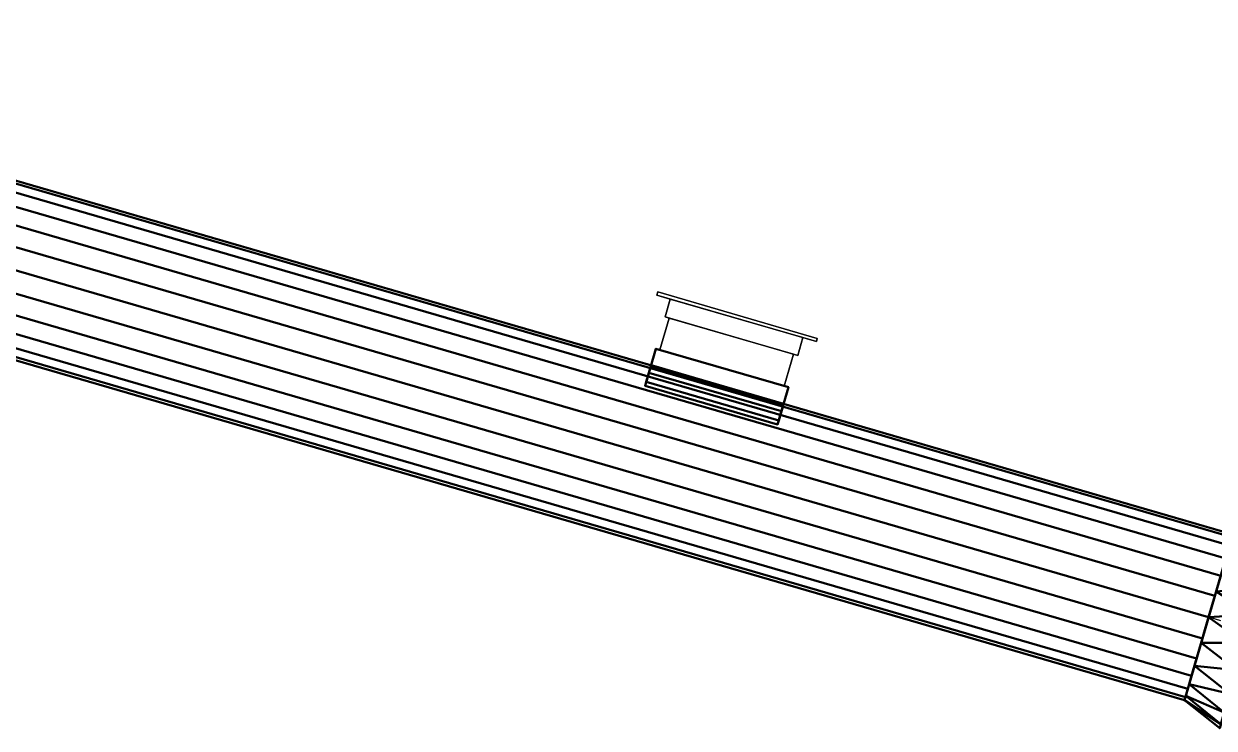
# Model space of a CAD drawing. Header units: inches. Extents: x -1654 to 1344, y -1538 to 36.
# Drawn here: x 715.4 to 784.3, y -986.8 to -946 of the extents above; entities that cross this region are included whole.
import ezdxf

# ---------------------------------------------------------------- set-up
doc = ezdxf.new("R2010")
doc.units = ezdxf.units.IN
doc.header["$MEASUREMENT"] = 0
doc.linetypes.add('Center', pattern=[1.25, 0.25, -0.1875, 0.625, -0.1875])
for name, color, linetype, lineweight in [('M-HVAC-CDFF', 3, 'Continuous', 30), ('M-HVAC-CDFF-SA', 3, 'Continuous', 30), ('M-HVAC-DUCT', 1, 'Center', 30), ('M-HVAC-DUCT-SA', 1, 'Continuous', 50)]:
    doc.layers.add(name, color=color, linetype=linetype, lineweight=lineweight)

# ---------------------------------------------------------------- blocks, each defined once
blk = doc.blocks.new('Round Transition - Angle - 45 Degree-838119-_3D_')
at = {"layer": 'M-HVAC-DUCT', "color": 8, "linetype": 'Continuous', "lineweight": 50}
mesh = blk.add_polyface(dxfattribs=at)
corners = [(0, -6), (0, -5.757, 1.69), (0, -5.048, 3.244), (0, -3.929, 4.534), (0, -2.492, 5.458), (0, -0.854, 5.939), (0, 0.854, 5.939), (0, 2.492, 5.458), (0, 3.929, 4.534), (0, 5.048, 3.244), (0, 5.757, 1.69), (0, 6), (0, 5.757, -1.69), (0, 5.048, -3.244), (0, 3.929, -4.534), (0, 2.492, -5.458), (0, 0.854, -5.939), (0, -0.854, -5.939), (0, -2.492, -5.458), (0, -3.929, -4.534), (0, -5.048, -3.244), (0, -5.757, -1.69)]
mesh.append_faces([[corners[k] for k in face] for face in [(11, 9, 10)]], dxfattribs={"vtx0": -1, "color": 8})
mesh.append_faces([[corners[k] for k in face] for face in [(14, 3, 12, 13), (12, 3, 11)]], dxfattribs={"vtx0": -1, "vtx1": -1, "color": 8})
mesh.append_faces([[corners[k] for k in face] for face in [(15, 0, 3, 14)]], dxfattribs={"vtx0": -1, "vtx1": -1, "vtx2": -1, "color": 8})
mesh.append_faces([[corners[k] for k in face] for face in [(11, 7, 8, 9), (0, 15, 16, 17)]], dxfattribs={"vtx0": -1, "vtx3": -1, "color": 8})
mesh.append_faces([[corners[k] for k in face] for face in [(6, 7, 11, 5)]], dxfattribs={"vtx1": -1, "vtx2": -1, "color": 8})
mesh.append_faces([[corners[k] for k in face] for face in [(20, 21, 0, 19)]], dxfattribs={"vtx2": -1, "color": 8})
mesh.append_faces([[corners[k] for k in face] for face in [(3, 4, 5, 11), (17, 18, 19, 0)]], dxfattribs={"vtx2": -1, "vtx3": -1, "color": 8})
mesh.append_faces([[corners[k] for k in face] for face in [(0, 1, 2, 3)]], dxfattribs={"vtx3": -1, "color": 8})
mesh = blk.add_polyface(dxfattribs=at)
corners = [(0, -6), (0, -5.757, -1.69), (0, -5.048, -3.244), (0, -3.929, -4.534), (0, -2.492, -5.458), (0, -0.854, -5.939), (0, 0.854, -5.939), (0, 2.492, -5.458), (0, 3.929, -4.534), (0, 5.048, -3.244), (0, 5.757, -1.69), (0, 6), (2.414, 5), (2.414, 4.755, -1.545), (2.414, 4.045, -2.939), (2.414, 2.939, -4.045), (2.414, 1.545, -4.755), (2.414, 0, -5), (2.414, -1.545, -4.755), (2.414, -2.939, -4.045), (2.414, -4.045, -2.939), (2.414, -4.755, -1.545), (2.414, -5)]
mesh.append_faces([[corners[k] for k in face] for face in [(12, 10, 11)]], dxfattribs={"vtx0": -1, "color": 8})
mesh.append_faces([[corners[k] for k in face] for face in [(9, 14, 8), (5, 18, 4), (4, 19, 3)]], dxfattribs={"vtx0": -1, "vtx1": -1, "color": 8})
mesh.append_faces([[corners[k] for k in face] for face in [(13, 9, 10), (15, 7, 8), (20, 2, 3), (17, 5, 6)]], dxfattribs={"vtx0": -1, "vtx2": -1, "color": 8})
mesh.append_faces([[corners[k] for k in face] for face in [(0, 1, 22)]], dxfattribs={"vtx1": -1, "color": 8})
mesh.append_faces([[corners[k] for k in face] for face in [(12, 13, 10), (15, 16, 7), (14, 15, 8), (13, 14, 9), (6, 7, 16), (16, 17, 6), (18, 19, 4), (17, 18, 5), (21, 22, 1), (20, 21, 2), (19, 20, 3), (1, 2, 21)]], dxfattribs={"vtx1": -1, "vtx2": -1, "color": 8})
mesh = blk.add_polyface(dxfattribs=at)
corners = [(0, 6), (0, 5.757, 1.69), (0, 5.048, 3.244), (0, 3.929, 4.534), (0, 2.492, 5.458), (0, 0.854, 5.939), (0, -0.854, 5.939), (0, -2.492, 5.458), (0, -3.929, 4.534), (0, -5.048, 3.244), (0, -5.757, 1.69), (0, -6), (2.414, -5), (2.414, -4.755, 1.545), (2.414, -4.045, 2.939), (2.414, -2.939, 4.045), (2.414, -1.545, 4.755), (2.414, 0, 5), (2.414, 1.545, 4.755), (2.414, 2.939, 4.045), (2.414, 4.045, 2.939), (2.414, 4.755, 1.545), (2.414, 5)]
mesh.append_faces([[corners[k] for k in face] for face in [(12, 10, 11)]], dxfattribs={"vtx0": -1, "color": 8})
mesh.append_faces([[corners[k] for k in face] for face in [(9, 14, 8), (5, 18, 4), (4, 19, 3)]], dxfattribs={"vtx0": -1, "vtx1": -1, "color": 8})
mesh.append_faces([[corners[k] for k in face] for face in [(13, 9, 10), (15, 7, 8), (20, 2, 3), (17, 5, 6)]], dxfattribs={"vtx0": -1, "vtx2": -1, "color": 8})
mesh.append_faces([[corners[k] for k in face] for face in [(0, 1, 22)]], dxfattribs={"vtx1": -1, "color": 8})
mesh.append_faces([[corners[k] for k in face] for face in [(12, 13, 10), (15, 16, 7), (14, 15, 8), (13, 14, 9), (6, 7, 16), (16, 17, 6), (18, 19, 4), (17, 18, 5), (21, 22, 1), (20, 21, 2), (19, 20, 3), (1, 2, 21)]], dxfattribs={"vtx1": -1, "vtx2": -1, "color": 8})
mesh = blk.add_polyface(dxfattribs=at)
corners = [(2.414, -5), (2.414, -4.755, -1.545), (2.414, -4.045, -2.939), (2.414, -2.939, -4.045), (2.414, -1.545, -4.755), (2.414, 0, -5), (2.414, 1.545, -4.755), (2.414, 2.939, -4.045), (2.414, 4.045, -2.939), (2.414, 4.755, -1.545), (2.414, 5), (2.414, 4.755, 1.545), (2.414, 4.045, 2.939), (2.414, 2.939, 4.045), (2.414, 1.545, 4.755), (2.414, 0, 5), (2.414, -1.545, 4.755), (2.414, -2.939, 4.045), (2.414, -4.045, 2.939), (2.414, -4.755, 1.545)]
mesh.append_faces([[corners[k] for k in face] for face in [(9, 19, 4, 6)]], dxfattribs={"vtx0": -1, "vtx1": -1, "vtx2": -1, "vtx3": -1, "color": 8})
mesh.append_faces([[corners[k] for k in face] for face in [(9, 15, 16, 17), (9, 17, 18, 19)]], dxfattribs={"vtx0": -1, "vtx3": -1, "color": 8})
mesh.append_faces([[corners[k] for k in face] for face in [(1, 2, 19, 0), (8, 9, 6, 7)]], dxfattribs={"vtx1": -1, "color": 8})
mesh.append_faces([[corners[k] for k in face] for face in [(14, 15, 9, 13), (12, 13, 9)]], dxfattribs={"vtx1": -1, "vtx2": -1, "color": 8})
mesh.append_faces([[corners[k] for k in face] for face in [(4, 5, 6)]], dxfattribs={"vtx2": -1, "color": 8})
mesh.append_faces([[corners[k] for k in face] for face in [(2, 3, 4, 19)]], dxfattribs={"vtx2": -1, "vtx3": -1, "color": 8})
mesh.append_faces([[corners[k] for k in face] for face in [(9, 10, 11, 12)]], dxfattribs={"vtx3": -1, "color": 8})
blk = doc.blocks.new('Supply Diffuser - Sidewall - 8 x 6-950920-_3D_')
at = {"layer": 'M-HVAC-CDFF'}
mesh = blk.add_polyface(dxfattribs=at)
corners = [(-3.75, 3, 2.75), (3.75, 3, 2.75), (3.75, 3, -2.75), (-3.75, 3, -2.75)]
mesh.append_faces([[corners[k] for k in face] for face in [(1, 2, 3, 0)]])
mesh = blk.add_polyface(dxfattribs=at)
corners = [(-3.75, 3, 2.75), (-3.75, 3, -2.75), (-3.75, 1.078125, -2.75), (-3.75, 1.078125, 2.75)]
mesh.append_faces([[corners[k] for k in face] for face in [(2, 3, 0, 1)]])
mesh = blk.add_polyface(dxfattribs=at)
corners = [(-3.75, 3, -2.75), (3.75, 3, -2.75), (3.75, 1.078125, -2.75), (-3.75, 1.078125, -2.75)]
mesh.append_faces([[corners[k] for k in face] for face in [(2, 3, 0, 1)]])
mesh = blk.add_polyface(dxfattribs=at)
corners = [(3.75, 3, 2.75), (-3.75, 3, 2.75), (-3.75, 1.078125, 2.75), (3.75, 1.078125, 2.75)]
mesh.append_faces([[corners[k] for k in face] for face in [(2, 3, 0, 1)]])
mesh = blk.add_polyface(dxfattribs=at)
corners = [(3.75, 3, -2.75), (3.75, 3, 2.75), (3.75, 1.078125, 2.75), (3.75, 1.078125, -2.75)]
mesh.append_faces([[corners[k] for k in face] for face in [(2, 3, 0, 1)]])
mesh = blk.add_polyface(dxfattribs=at)
corners = [(-4, 1.078125, 3), (4, 1.078125, 3), (4, 1.078125, -3), (-4, 1.078125, -3), (-3.75, 1.078125, 2.75), (-3.75, 1.078125, -2.75), (3.75, 1.078125, -2.75), (3.75, 1.078125, 2.75)]
mesh.append_faces([[corners[k] for k in face] for face in [(3, 5, 6, 2), (2, 6, 7, 1)]], dxfattribs={"vtx0": -1, "vtx2": -1})
mesh.append_faces([[corners[k] for k in face] for face in [(4, 5, 3, 0), (7, 4, 0, 1)]], dxfattribs={"vtx1": -1, "vtx3": -1})
mesh = blk.add_polyface(dxfattribs=at)
corners = [(-4, 1.078125, 3), (-4, 1.078125, -3), (-4, 0, -3), (-4, 0, 3)]
mesh.append_faces([[corners[k] for k in face] for face in [(2, 3, 0, 1)]])
mesh = blk.add_polyface(dxfattribs=at)
corners = [(-4, 1.078125, -3), (4, 1.078125, -3), (4, 0, -3), (-4, 0, -3)]
mesh.append_faces([[corners[k] for k in face] for face in [(2, 3, 0, 1)]])
mesh = blk.add_polyface(dxfattribs=at)
corners = [(4, 1.078125, 3), (-4, 1.078125, 3), (-4, 0, 3), (4, 0, 3)]
mesh.append_faces([[corners[k] for k in face] for face in [(2, 3, 0, 1)]])
mesh = blk.add_polyface(dxfattribs=at)
corners = [(4, 1.078125, -3), (4, 1.078125, 3), (4, 0, 3), (4, 0, -3)]
mesh.append_faces([[corners[k] for k in face] for face in [(2, 3, 0, 1)]])
mesh = blk.add_polyface(dxfattribs=at)
corners = [(4.8125, 0, 3.8125), (4.8125, 0, -3.8125), (-4.8125, 0, -3.8125), (-4.8125, 0, 3.8125), (-4, 0, 3), (-4, 0, -3), (4, 0, -3), (4, 0, 3)]
mesh.append_faces([[corners[k] for k in face] for face in [(3, 4, 5, 2), (2, 5, 6, 1)]], dxfattribs={"vtx0": -1, "vtx2": -1})
mesh.append_faces([[corners[k] for k in face] for face in [(7, 4, 3, 0), (6, 7, 0, 1)]], dxfattribs={"vtx1": -1, "vtx3": -1})
mesh = blk.add_polyface(dxfattribs=at)
corners = [(-4.8125, -0.1875, 3.8125), (4.8125, -0.1875, 3.8125), (4.8125, 0, 3.8125), (-4.8125, 0, 3.8125)]
mesh.append_faces([[corners[k] for k in face] for face in [(3, 0, 1, 2)]])
mesh = blk.add_polyface(dxfattribs=at)
corners = [(-4.8125, -0.1875, -3.8125), (-4.8125, -0.1875, 3.8125), (-4.8125, 0, 3.8125), (-4.8125, 0, -3.8125)]
mesh.append_faces([[corners[k] for k in face] for face in [(0, 1, 2, 3)]])
mesh = blk.add_polyface(dxfattribs=at)
corners = [(4.8125, -0.1875, -3.8125), (-4.8125, -0.1875, -3.8125), (-4.8125, 0, -3.8125), (4.8125, 0, -3.8125)]
mesh.append_faces([[corners[k] for k in face] for face in [(3, 0, 1, 2)]])
mesh = blk.add_polyface(dxfattribs=at)
corners = [(4.8125, -0.1875, 3.8125), (-4.8125, -0.1875, 3.8125), (-4.8125, -0.1875, -3.8125), (4.8125, -0.1875, -3.8125)]
mesh.append_faces([[corners[k] for k in face] for face in [(3, 0, 1, 2)]])
mesh = blk.add_polyface(dxfattribs=at)
corners = [(4.8125, -0.1875, 3.8125), (4.8125, -0.1875, -3.8125), (4.8125, 0, -3.8125), (4.8125, 0, 3.8125)]
mesh.append_faces([[corners[k] for k in face] for face in [(0, 1, 2, 3)]])
blk = doc.blocks.new('Rectangular Takeoff - Standard-907834-_3D_')
at = {"layer": 'M-HVAC-DUCT', "color": 8, "linetype": 'Continuous', "lineweight": 50}
mesh = blk.add_polyface(dxfattribs=at)
corners = [(-1.24, -4, 3), (-1.24, 4, 3), (-1.24, 4, -3), (-1.24, -4, -3)]
mesh.append_faces([[corners[k] for k in face] for face in [(1, 2, 3, 0)]], dxfattribs={"color": 8})
mesh = blk.add_polyface(dxfattribs=at)
corners = [(-1.24, 4, -3), (1, 4, -3), (1, -4, -3), (-1.24, -4, -3)]
mesh.append_faces([[corners[k] for k in face] for face in [(3, 0, 1, 2)]], dxfattribs={"color": 8})
mesh = blk.add_polyface(dxfattribs=at)
corners = [(-1.24, 4, 3), (1, 4, 3), (1, 4, -3), (-1.24, 4, -3)]
mesh.append_faces([[corners[k] for k in face] for face in [(2, 3, 0, 1)]], dxfattribs={"color": 8})
mesh = blk.add_polyface(dxfattribs=at)
corners = [(1, -4, 3), (1, 4, 3), (-1.24, 4, 3), (-1.24, -4, 3)]
mesh.append_faces([[corners[k] for k in face] for face in [(1, 2, 3, 0)]], dxfattribs={"color": 8})
mesh = blk.add_polyface(dxfattribs=at)
corners = [(1, -4, 3), (1, -4, -3), (1, 4, -3), (1, 4, 3)]
mesh.append_faces([[corners[k] for k in face] for face in [(3, 0, 1, 2)]], dxfattribs={"color": 8})
mesh = blk.add_polyface(dxfattribs=at)
corners = [(-1.24, -4, -3), (1, -4, -3), (1, -4, 3), (-1.24, -4, 3)]
mesh.append_faces([[corners[k] for k in face] for face in [(3, 0, 1, 2)]], dxfattribs={"color": 8})

msp = doc.modelspace()

# ---------------------------------------------------------------- linework, layer by layer
at = {"layer": 'M-HVAC-DUCT', "color": 5}
for p, q in [((784.022, -980.363, 1338), (682.236, -950.772, 1338)), ((784.022, -980.363, 1338), (682.236, -950.772, 1338)), ((786.34, -981.037, 1338), (784.022, -980.363, 1338))]:
    msp.add_line(p, q, dxfattribs=at)

# ---------------------------------------------------------------- block references
at = {"layer": 'M-HVAC-CDFF-SA', "rotation": 163.7901312840832}
msp.add_blockref('Supply Diffuser - Sidewall - 8 x 6-950920-_3D_', (756.67, -963.039, 1338), dxfattribs=at)
at = {"layer": 'M-HVAC-DUCT-SA', "color": 8, "extrusion": (0, 0, -1), "rotation": 106.2098687159166}
msp.add_blockref('Rectangular Takeoff - Standard-907834-_3D_', (-755.554, -966.88, -1338), dxfattribs=at)
at = {"layer": 'M-HVAC-DUCT-SA', "color": 8, "rotation": 163.7901312840834}
msp.add_blockref('Round Transition - Angle - 45 Degree-838119-_3D_', (786.34, -981.037, 1338), dxfattribs=at)

# ---------------------------------------------------------------- meshes
at = {"layer": 'M-HVAC-DUCT-SA', "color": 8}
mesh = msp.add_polyface(dxfattribs=at)
corners = [(784.022, -980.363, 1343), (784.383, -979.12, 1342.83), (784.72, -977.962, 1342.33), (785.009, -976.968, 1341.536), (785.231, -976.205, 1340.5), (785.37, -975.725, 1339.294), (785.418, -975.562, 1338), (683.632, -945.971, 1338), (683.584, -946.135, 1339.294), (683.445, -946.614, 1340.5), (683.223, -947.377, 1341.536), (682.934, -948.372, 1342.33), (682.597, -949.529, 1342.83), (682.236, -950.772, 1343)]
mesh.append_faces([[corners[k] for k in face] for face in [(8, 9, 4, 5), (3, 4, 9, 10), (11, 12, 1, 2), (2, 3, 10, 11)]], dxfattribs={"vtx1": -1, "vtx3": -1, "color": 8})
mesh.append_faces([[corners[k] for k in face] for face in [(6, 7, 8, 5)]], dxfattribs={"vtx2": -1, "color": 8})
mesh.append_faces([[corners[k] for k in face] for face in [(12, 13, 0, 1)]], dxfattribs={"vtx3": -1, "color": 8})
mesh = msp.add_polyface(dxfattribs=at)
corners = [(785.418, -975.562, 1338), (785.37, -975.725, 1336.706), (785.231, -976.205, 1335.5), (785.009, -976.968, 1334.464), (784.72, -977.962, 1333.67), (784.383, -979.12, 1333.17), (784.022, -980.363, 1333), (682.236, -950.772, 1333), (682.597, -949.529, 1333.17), (682.934, -948.372, 1333.67), (683.223, -947.377, 1334.464), (683.445, -946.614, 1335.5), (683.584, -946.135, 1336.706), (683.632, -945.971, 1338)]
mesh.append_faces([[corners[k] for k in face] for face in [(7, 8, 5, 6)]], dxfattribs={"vtx1": -1, "color": 8})
mesh.append_faces([[corners[k] for k in face] for face in [(8, 9, 4, 5), (3, 4, 9, 10), (11, 12, 1, 2), (2, 3, 10, 11)]], dxfattribs={"vtx1": -1, "vtx3": -1, "color": 8})
mesh.append_faces([[corners[k] for k in face] for face in [(12, 13, 0, 1)]], dxfattribs={"vtx3": -1, "color": 8})
mesh = msp.add_polyface(dxfattribs=at)
corners = [(782.626, -985.164, 1338), (782.674, -985, 1339.294), (782.813, -984.521, 1340.5), (783.035, -983.758, 1341.536), (783.324, -982.763, 1342.33), (783.661, -981.605, 1342.83), (784.022, -980.363, 1343), (682.236, -950.772, 1343), (681.875, -952.015, 1342.83), (681.538, -953.173, 1342.33), (681.249, -954.167, 1341.536), (681.027, -954.93, 1340.5), (680.888, -955.41, 1339.294), (680.84, -955.573, 1338)]
mesh.append_faces([[corners[k] for k in face] for face in [(7, 8, 5, 6)]], dxfattribs={"vtx1": -1, "color": 8})
mesh.append_faces([[corners[k] for k in face] for face in [(8, 9, 4, 5), (3, 4, 9, 10), (11, 12, 1, 2), (2, 3, 10, 11)]], dxfattribs={"vtx1": -1, "vtx3": -1, "color": 8})
mesh.append_faces([[corners[k] for k in face] for face in [(12, 13, 0, 1)]], dxfattribs={"vtx3": -1, "color": 8})
mesh = msp.add_polyface(dxfattribs=at)
corners = [(784.022, -980.363, 1333), (783.661, -981.605, 1333.17), (783.324, -982.763, 1333.67), (783.035, -983.758, 1334.464), (782.813, -984.521, 1335.5), (782.674, -985, 1336.706), (782.626, -985.164, 1338), (680.84, -955.573, 1338), (680.888, -955.41, 1336.706), (681.027, -954.93, 1335.5), (681.249, -954.167, 1334.464), (681.538, -953.173, 1333.67), (681.875, -952.015, 1333.17), (682.236, -950.772, 1333)]
mesh.append_faces([[corners[k] for k in face] for face in [(7, 8, 5, 6)]], dxfattribs={"vtx1": -1, "color": 8})
mesh.append_faces([[corners[k] for k in face] for face in [(8, 9, 4, 5), (3, 4, 9, 10), (11, 12, 1, 2), (2, 3, 10, 11)]], dxfattribs={"vtx1": -1, "vtx3": -1, "color": 8})
mesh.append_faces([[corners[k] for k in face] for face in [(12, 13, 0, 1)]], dxfattribs={"vtx3": -1, "color": 8})
mesh = msp.add_polyface(dxfattribs=at)
corners = [(751.367, -966.954, 1335), (751.367, -966.954, 1341), (751.434, -966.723, 1341), (751.586, -966.198, 1340.08), (751.681, -965.873, 1339.064), (751.713, -965.763, 1338), (751.681, -965.873, 1336.936), (751.586, -966.198, 1335.92), (751.434, -966.723, 1335)]
mesh.append_faces([[corners[k] for k in face] for face in [(4, 5, 1)]], dxfattribs={"vtx1": -1, "vtx2": -1, "color": 8})
mesh.append_faces([[corners[k] for k in face] for face in [(0, 1, 5, 6)]], dxfattribs={"vtx1": -1, "vtx3": -1, "color": 8})
mesh.append_faces([[corners[k] for k in face] for face in [(7, 8, 0, 6)]], dxfattribs={"vtx2": -1, "color": 8})
mesh.append_faces([[corners[k] for k in face] for face in [(1, 2, 3, 4)]], dxfattribs={"vtx3": -1, "color": 8})
mesh = msp.add_polyface(dxfattribs=at)
corners = [(759.395, -967.996, 1338), (751.713, -965.763, 1338), (751.681, -965.873, 1339.064), (751.586, -966.198, 1340.08), (751.434, -966.723, 1341), (759.116, -968.956, 1341), (759.268, -968.431, 1340.08), (759.363, -968.106, 1339.064)]
mesh.append_faces([[corners[k] for k in face] for face in [(6, 7, 2, 3)]], dxfattribs={"vtx1": -1, "vtx3": -1, "color": 8})
mesh.append_faces([[corners[k] for k in face] for face in [(0, 1, 2, 7)]], dxfattribs={"vtx2": -1, "color": 8})
mesh.append_faces([[corners[k] for k in face] for face in [(3, 4, 5, 6)]], dxfattribs={"vtx3": -1, "color": 8})
mesh = msp.add_polyface(dxfattribs=at)
corners = [(751.713, -965.763, 1338), (759.395, -967.996, 1338), (759.363, -968.106, 1336.936), (759.268, -968.431, 1335.92), (759.116, -968.956, 1335), (751.434, -966.723, 1335), (751.586, -966.198, 1335.92), (751.681, -965.873, 1336.936)]
mesh.append_faces([[corners[k] for k in face] for face in [(5, 6, 3, 4)]], dxfattribs={"vtx1": -1, "color": 8})
mesh.append_faces([[corners[k] for k in face] for face in [(2, 3, 6, 7)]], dxfattribs={"vtx1": -1, "vtx3": -1, "color": 8})
mesh.append_faces([[corners[k] for k in face] for face in [(7, 0, 1, 2)]], dxfattribs={"vtx3": -1, "color": 8})
mesh = msp.add_polyface(dxfattribs=at)
corners = [(751.367, -966.954, 1341), (759.049, -969.187, 1341), (759.116, -968.956, 1341), (751.434, -966.723, 1341)]
mesh.append_faces([[corners[k] for k in face] for face in [(0, 1, 2, 3)]], dxfattribs={"color": 8})
mesh = msp.add_polyface(dxfattribs=at)
corners = [(759.049, -969.187, 1335), (751.367, -966.954, 1335), (751.434, -966.723, 1335), (759.116, -968.956, 1335)]
mesh.append_faces([[corners[k] for k in face] for face in [(0, 1, 2, 3)]], dxfattribs={"color": 8})
mesh = msp.add_polyface(dxfattribs=at)
corners = [(751.367, -966.954, 1335), (759.049, -969.187, 1335), (759.049, -969.187, 1341), (751.367, -966.954, 1341)]
mesh.append_faces([[corners[k] for k in face] for face in [(1, 2, 3, 0)]], dxfattribs={"color": 8})
mesh = msp.add_polyface(dxfattribs=at)
corners = [(759.049, -969.187, 1341), (759.049, -969.187, 1335), (759.116, -968.956, 1335), (759.268, -968.431, 1335.92), (759.363, -968.106, 1336.936), (759.395, -967.996, 1338), (759.363, -968.106, 1339.064), (759.268, -968.431, 1340.08), (759.116, -968.956, 1341)]
mesh.append_faces([[corners[k] for k in face] for face in [(4, 5, 1)]], dxfattribs={"vtx1": -1, "vtx2": -1, "color": 8})
mesh.append_faces([[corners[k] for k in face] for face in [(0, 1, 5, 6)]], dxfattribs={"vtx1": -1, "vtx3": -1, "color": 8})
mesh.append_faces([[corners[k] for k in face] for face in [(7, 8, 0, 6)]], dxfattribs={"vtx2": -1, "color": 8})
mesh.append_faces([[corners[k] for k in face] for face in [(1, 2, 3, 4)]], dxfattribs={"vtx3": -1, "color": 8})
mesh = msp.add_polyface(dxfattribs=at)
corners = [(785.418, -975.562, 1338), (785.37, -975.725, 1339.294), (785.231, -976.205, 1340.5), (785.009, -976.968, 1341.536), (784.72, -977.962, 1342.33), (784.383, -979.12, 1342.83), (784.022, -980.363, 1343), (783.661, -981.605, 1342.83), (783.324, -982.763, 1342.33), (783.035, -983.758, 1341.536), (782.813, -984.521, 1340.5), (782.674, -985, 1339.294), (782.626, -985.164, 1338), (782.674, -985, 1336.706), (782.813, -984.521, 1335.5), (783.035, -983.758, 1334.464), (783.324, -982.763, 1333.67), (783.661, -981.605, 1333.17), (784.022, -980.363, 1333), (784.383, -979.12, 1333.17), (784.72, -977.962, 1333.67), (785.009, -976.968, 1334.464), (785.231, -976.205, 1335.5), (785.37, -975.725, 1336.706)]
mesh.append_faces([[corners[k] for k in face] for face in [(10, 7, 8, 9), (7, 5, 6), (12, 10, 11)]], dxfattribs={"vtx0": -1, "color": 8})
mesh.append_faces([[corners[k] for k in face] for face in [(21, 15, 19, 20)]], dxfattribs={"vtx0": -1, "vtx1": -1, "color": 8})
mesh.append_faces([[corners[k] for k in face] for face in [(3, 15, 21, 0), (10, 12, 3, 7)]], dxfattribs={"vtx0": -1, "vtx1": -1, "vtx2": -1, "vtx3": -1, "color": 8})
mesh.append_faces([[corners[k] for k in face] for face in [(15, 3, 12, 13)]], dxfattribs={"vtx0": -1, "vtx1": -1, "vtx3": -1, "color": 8})
mesh.append_faces([[corners[k] for k in face] for face in [(14, 15, 13)]], dxfattribs={"vtx1": -1, "color": 8})
mesh.append_faces([[corners[k] for k in face] for face in [(1, 2, 3, 0), (15, 16, 17)]], dxfattribs={"vtx2": -1, "color": 8})
mesh.append_faces([[corners[k] for k in face] for face in [(3, 4, 5, 7), (17, 18, 19, 15)]], dxfattribs={"vtx2": -1, "vtx3": -1, "color": 8})
mesh.append_faces([[corners[k] for k in face] for face in [(21, 22, 23, 0)]], dxfattribs={"vtx3": -1, "color": 8})

doc.saveas('drawing.dxf')
